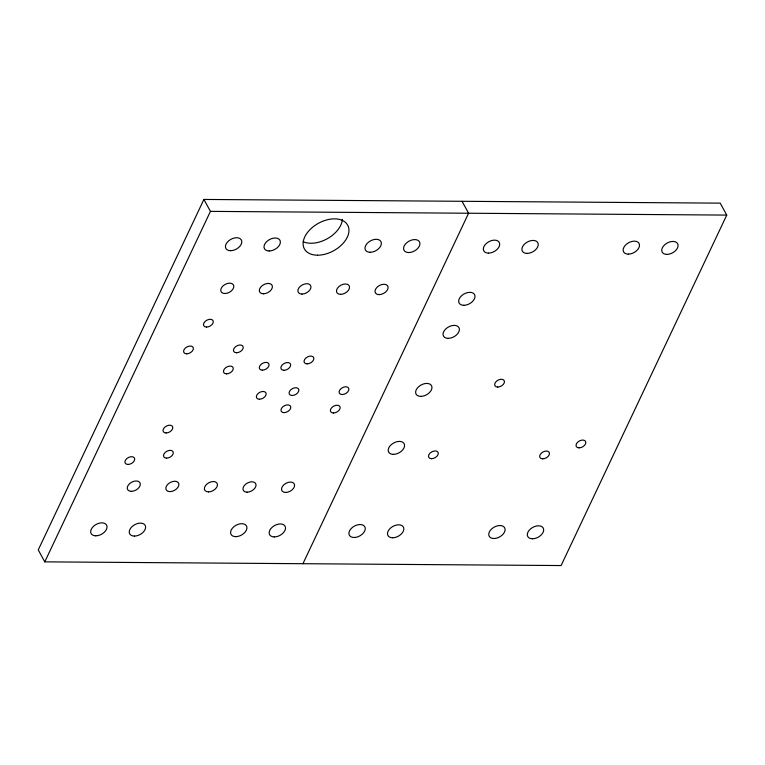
<?xml version="1.0" encoding="UTF-8"?>
<svg xmlns="http://www.w3.org/2000/svg" width="765" height="765" viewBox="0 0 765 765"><rect width="100%" height="100%" fill="white"/><g stroke="black" fill="none" stroke-linecap="round" stroke-linejoin="round"><path stroke-width="1.15" d="M203.901 199.445L38.25 549.911L44.781 561.854L561.099 565.555L726.75 215.089L720.219 203.146L203.901 199.445L210.442 211.379L44.781 561.854M302.94 563.7L468.591 213.234L462.06 201.3M210.442 211.379L726.75 215.089M342.395 219.364A24.69 15.702 -28.7 0 1 327.602 238.546A24.69 15.702 -28.7 0 1 303.16 241.692M95.788 535.816A8.817 5.604 -28.7 0 0 106.966 526.129A8.817 5.604 -28.7 0 0 93.818 526.033A8.817 5.604 -28.7 0 0 95.788 535.816M226.526 373.856A5.288 3.366 -28.7 0 0 233.229 368.041A5.288 3.366 -28.7 0 0 225.34 367.984A5.288 3.366 -28.7 0 0 226.526 373.856M393.315 454.372A8.817 5.604 -28.7 0 0 404.494 444.685A8.817 5.604 -28.7 0 0 391.345 444.589A8.817 5.604 -28.7 0 0 393.315 454.372M206.55 327.076A5.288 3.366 -28.7 0 0 213.263 321.262A5.288 3.366 -28.7 0 0 205.374 321.204A5.288 3.366 -28.7 0 0 206.55 327.076M134.363 536.093A8.817 5.604 -28.7 0 0 145.541 526.406A8.817 5.604 -28.7 0 0 132.393 526.31A8.817 5.604 -28.7 0 0 134.363 536.093M317.446 255.194A24.69 15.702 -28.7 0 0 348.744 228.066A24.69 15.702 -28.7 0 0 311.919 227.807A24.69 15.702 -28.7 0 0 317.446 255.194M283.939 370.308A5.288 3.366 -28.7 0 0 290.643 364.494A5.288 3.366 -28.7 0 0 282.754 364.436A5.288 3.366 -28.7 0 0 283.939 370.308M186.65 353.812A5.288 3.366 -28.7 0 0 193.354 347.999A5.288 3.366 -28.7 0 0 185.465 347.941A5.288 3.366 -28.7 0 0 186.65 353.812M166.569 458.13A5.288 3.366 -28.7 0 0 173.273 452.316A5.288 3.366 -28.7 0 0 165.383 452.258A5.288 3.366 -28.7 0 0 166.569 458.13M166.072 432.971A5.288 3.366 -28.7 0 0 172.775 427.157A5.288 3.366 -28.7 0 0 164.886 427.1A5.288 3.366 -28.7 0 0 166.072 432.971M307.1 363.863A5.288 3.366 -28.7 0 0 313.813 358.049A5.288 3.366 -28.7 0 0 305.914 357.991A5.288 3.366 -28.7 0 0 307.1 363.863M127.965 464.46A5.288 3.366 -28.7 0 0 134.669 458.656A5.288 3.366 -28.7 0 0 126.78 458.598A5.288 3.366 -28.7 0 0 127.965 464.46M284.045 412.651A5.288 3.366 -28.7 0 0 290.748 406.837A5.288 3.366 -28.7 0 0 282.859 406.779A5.288 3.366 -28.7 0 0 284.045 412.651M236.5 352.761A5.288 3.366 -28.7 0 0 243.203 346.956A5.288 3.366 -28.7 0 0 235.314 346.899A5.288 3.366 -28.7 0 0 236.5 352.761M431.527 458.694A5.288 3.366 -28.7 0 0 438.24 452.88A5.288 3.366 -28.7 0 0 430.351 452.832A5.288 3.366 -28.7 0 0 431.527 458.694M579.076 447.85A5.288 3.366 -28.7 0 0 585.789 442.036A5.288 3.366 -28.7 0 0 577.891 441.979A5.288 3.366 -28.7 0 0 579.076 447.85M292.144 395.505A5.288 3.366 -28.7 0 0 298.847 389.691A5.288 3.366 -28.7 0 0 290.958 389.634A5.288 3.366 -28.7 0 0 292.144 395.505M342.156 394.539A5.288 3.366 -28.7 0 0 348.859 388.725A5.288 3.366 -28.7 0 0 340.97 388.668A5.288 3.366 -28.7 0 0 342.156 394.539M333.425 413.004A5.288 3.366 -28.7 0 0 340.129 407.19A5.288 3.366 -28.7 0 0 332.24 407.143A5.288 3.366 -28.7 0 0 333.425 413.004M259.411 399.244A5.288 3.366 -28.7 0 0 266.124 393.43A5.288 3.366 -28.7 0 0 258.235 393.373A5.288 3.366 -28.7 0 0 259.411 399.244M262.328 370.155A5.288 3.366 -28.7 0 0 269.041 364.341A5.288 3.366 -28.7 0 0 261.152 364.283A5.288 3.366 -28.7 0 0 262.328 370.155M497.709 387.052A5.288 3.366 -28.7 0 0 504.422 381.247A5.288 3.366 -28.7 0 0 496.523 381.19A5.288 3.366 -28.7 0 0 497.709 387.052M542.729 458.828A5.288 3.366 -28.7 0 0 549.433 453.014A5.288 3.366 -28.7 0 0 541.544 452.957A5.288 3.366 -28.7 0 0 542.729 458.828M224.834 293.521A7.057 4.485 -28.7 0 0 233.774 285.775A7.057 4.485 -28.7 0 0 223.256 285.699A7.057 4.485 -28.7 0 0 224.834 293.521M263.409 293.798A7.057 4.485 -28.7 0 0 272.35 286.053A7.057 4.485 -28.7 0 0 261.831 285.976A7.057 4.485 -28.7 0 0 263.409 293.798M301.965 294.076A7.057 4.485 -28.7 0 0 310.906 286.33A7.057 4.485 -28.7 0 0 300.387 286.253A7.057 4.485 -28.7 0 0 301.965 294.076M340.549 294.353A7.057 4.485 -28.7 0 0 349.49 286.607A7.057 4.485 -28.7 0 0 338.972 286.531A7.057 4.485 -28.7 0 0 340.549 294.353M379.105 294.63A7.057 4.485 -28.7 0 0 388.046 286.885A7.057 4.485 -28.7 0 0 377.528 286.808A7.057 4.485 -28.7 0 0 379.105 294.63M285.603 492.45A7.057 4.485 -28.7 0 0 294.544 484.704A7.057 4.485 -28.7 0 0 284.025 484.628A7.057 4.485 -28.7 0 0 285.603 492.45M247.047 492.172A7.057 4.485 -28.7 0 0 255.988 484.427A7.057 4.485 -28.7 0 0 245.469 484.35A7.057 4.485 -28.7 0 0 247.047 492.172M208.463 491.895A7.057 4.485 -28.7 0 0 217.403 484.149A7.057 4.485 -28.7 0 0 206.885 484.073A7.057 4.485 -28.7 0 0 208.463 491.895M169.907 491.618A7.057 4.485 -28.7 0 0 178.847 483.872A7.057 4.485 -28.7 0 0 168.329 483.796A7.057 4.485 -28.7 0 0 169.907 491.618M131.331 491.34A7.057 4.485 -28.7 0 0 140.272 483.595A7.057 4.485 -28.7 0 0 129.754 483.518A7.057 4.485 -28.7 0 0 131.331 491.34M230.552 250.7A8.817 5.604 -28.7 0 0 241.73 241.013A8.817 5.604 -28.7 0 0 228.582 240.918A8.817 5.604 -28.7 0 0 230.552 250.7M269.127 250.977A8.817 5.604 -28.7 0 0 280.306 241.291A8.817 5.604 -28.7 0 0 267.148 241.195A8.817 5.604 -28.7 0 0 269.127 250.977M370.117 252.278A8.817 5.604 -28.7 0 0 381.295 242.591A8.817 5.604 -28.7 0 0 368.137 242.495A8.817 5.604 -28.7 0 0 370.117 252.278M408.682 252.555A8.817 5.604 -28.7 0 0 419.861 242.868A8.817 5.604 -28.7 0 0 406.712 242.773A8.817 5.604 -28.7 0 0 408.682 252.555M274.272 536.925A8.817 5.604 -28.7 0 0 285.45 527.238A8.817 5.604 -28.7 0 0 272.302 527.142A8.817 5.604 -28.7 0 0 274.272 536.925M235.706 536.648A8.817 5.604 -28.7 0 0 246.875 526.961A8.817 5.604 -28.7 0 0 233.727 526.865A8.817 5.604 -28.7 0 0 235.706 536.648M532.43 538.78A8.817 5.604 -28.7 0 0 543.609 529.093A8.817 5.604 -28.7 0 0 530.451 528.998A8.817 5.604 -28.7 0 0 532.43 538.78M493.855 538.503A8.817 5.604 -28.7 0 0 505.034 528.816A8.817 5.604 -28.7 0 0 491.885 528.72A8.817 5.604 -28.7 0 0 493.855 538.503M666.841 254.401A8.817 5.604 -28.7 0 0 678.019 244.714A8.817 5.604 -28.7 0 0 664.871 244.628A8.817 5.604 -28.7 0 0 666.841 254.401M628.266 254.133A8.817 5.604 -28.7 0 0 639.444 244.437A8.817 5.604 -28.7 0 0 626.296 244.351A8.817 5.604 -28.7 0 0 628.266 254.133M392.598 537.776A8.817 5.604 -28.7 0 0 403.777 528.089A8.817 5.604 -28.7 0 0 390.628 527.993A8.817 5.604 -28.7 0 0 392.598 537.776M354.032 537.499A8.817 5.604 -28.7 0 0 365.201 527.812A8.817 5.604 -28.7 0 0 352.053 527.716A8.817 5.604 -28.7 0 0 354.032 537.499M527.009 253.406A8.817 5.604 -28.7 0 0 538.187 243.71A8.817 5.604 -28.7 0 0 525.039 243.624A8.817 5.604 -28.7 0 0 527.009 253.406M488.443 253.129A8.817 5.604 -28.7 0 0 499.622 243.442A8.817 5.604 -28.7 0 0 486.464 243.346A8.817 5.604 -28.7 0 0 488.443 253.129M420.721 396.385A8.817 5.604 -28.7 0 0 431.9 386.698A8.817 5.604 -28.7 0 0 418.751 386.612A8.817 5.604 -28.7 0 0 420.721 396.385M448.156 338.35A8.817 5.604 -28.7 0 0 459.335 328.663A8.817 5.604 -28.7 0 0 446.186 328.568A8.817 5.604 -28.7 0 0 448.156 338.35M463.772 305.302A8.817 5.604 -28.7 0 0 474.95 295.615A8.817 5.604 -28.7 0 0 461.802 295.52A8.817 5.604 -28.7 0 0 463.772 305.302"/></g></svg>
